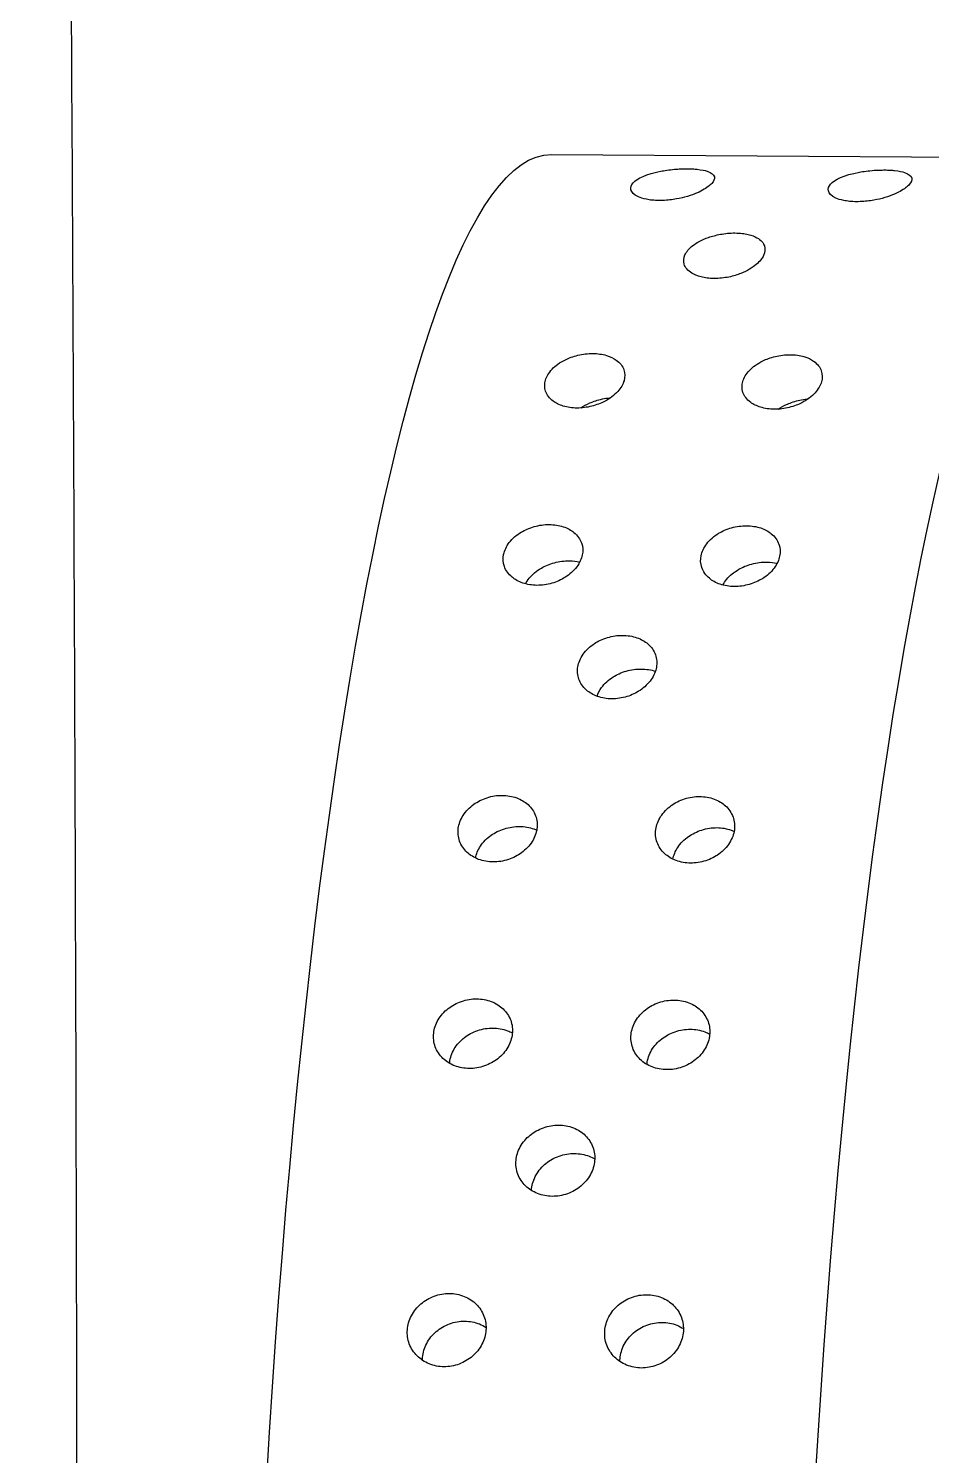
# Model space of a CAD drawing. Extents: x 528 to 612, y 788 to 934.
# Drawn here: x 552.296 to 553.133, y 847.663 to 848.988 of the extents above; entities that cross this region are included whole.
import ezdxf

# ---------------------------------------------------------------- set-up
doc = ezdxf.new("R2010")
doc.units = 0
doc.header["$MEASUREMENT"] = 0
doc.layers.add('1', color=4, linetype='Continuous')
doc.layers.add('DIM', color=3, linetype='Continuous')

# ---------------------------------------------------------------- blocks, each defined once
blk = doc.blocks.new('SUCTION')
at = {"layer": '1'}
blk.add_line((0.4816, 1.9416), (-0.0272, 1.9337), dxfattribs=at)
for centre in [(0.0017, 0.059), (0.5106, 0.0668)]:
    blk.add_ellipse(centre, major_axis=(-0.0289, 1.8748), ratio=0.145722, start_param=3.141593, end_param=6.283185, dxfattribs=at)
at = {"layer": '1', "color": 3}
for points, knots in [([(0.199, 1.8952), (0.1967, 1.8952), (0.1945, 1.8952), (0.1901, 1.8955), (0.1879, 1.8957), (0.1818, 1.8966), (0.1782, 1.8973), (0.1679, 1.9), (0.1626, 1.9022), (0.1544, 1.9066), (0.1517, 1.9087), (0.1463, 1.9147), (0.1458, 1.919), (0.1562, 1.9226), (0.1592, 1.9234), (0.1646, 1.924), (0.166, 1.9241), (0.1691, 1.9243), (0.1708, 1.9244), (0.174, 1.9244), (0.1758, 1.9244), (0.1792, 1.9243), (0.1809, 1.9243), (0.1876, 1.9238), (0.1925, 1.9232), (0.2109, 1.92), (0.2192, 1.9159), (0.2246, 1.9099), (0.2255, 1.9077), (0.2245, 1.9032), (0.2226, 1.9008), (0.2163, 1.8979), (0.2139, 1.8971), (0.2091, 1.8961), (0.2073, 1.8958), (0.2034, 1.8954), (0.2013, 1.8952), (0.199, 1.8952)], [0, 0, 0, 0, 0.0069049, 0.0069049, 0.0138098, 0.0138098, 0.0276196, 0.0276196, 0.0621946, 0.0621946, 0.0967696, 0.0967696, 0.172591, 0.172591, 0.1905104, 0.1905104, 0.1954315, 0.1954315, 0.2003527, 0.2003527, 0.2052739, 0.2052739, 0.2101951, 0.2101951, 0.2281145, 0.2281145, 0.3039359, 0.3039359, 0.3385109, 0.3385109, 0.3730859, 0.3730859, 0.3868957, 0.3868957, 0.3938006, 0.3938006, 0.4007055, 0.4007055, 0.4007055, 0.4007055]), ([(0.3822, 1.898), (0.3799, 1.898), (0.3776, 1.8981), (0.3732, 1.8983), (0.3711, 1.8986), (0.365, 1.8994), (0.3614, 1.9002), (0.3511, 1.9028), (0.3458, 1.905), (0.3376, 1.9094), (0.3348, 1.9116), (0.3294, 1.9176), (0.3289, 1.9219), (0.3393, 1.9255), (0.3424, 1.9262), (0.3478, 1.9268), (0.3492, 1.927), (0.3522, 1.9272), (0.3539, 1.9272), (0.3572, 1.9273), (0.3589, 1.9273), (0.3624, 1.9272), (0.3641, 1.9271), (0.3708, 1.9267), (0.3756, 1.926), (0.3941, 1.9229), (0.4024, 1.9187), (0.4077, 1.9127), (0.4087, 1.9105), (0.4076, 1.906), (0.4058, 1.9036), (0.3995, 1.9008), (0.397, 1.8999), (0.3922, 1.8989), (0.3905, 1.8986), (0.3866, 1.8982), (0.3844, 1.8981), (0.3822, 1.898)], [0, 0, 0, 0, 0.0069049, 0.0069049, 0.0138098, 0.0138098, 0.0276196, 0.0276196, 0.0621946, 0.0621946, 0.0967696, 0.0967696, 0.172591, 0.172591, 0.1905104, 0.1905104, 0.1954315, 0.1954315, 0.2003527, 0.2003527, 0.2052739, 0.2052739, 0.2101951, 0.2101951, 0.2281145, 0.2281145, 0.3039359, 0.3039359, 0.3385109, 0.3385109, 0.3730859, 0.3730859, 0.3868957, 0.3868957, 0.3938006, 0.3938006, 0.4007055, 0.4007055, 0.4007055, 0.4007055]), ([(0.3316, 1.8252), (0.3294, 1.8251), (0.3271, 1.8252), (0.3225, 1.8257), (0.3203, 1.826), (0.3139, 1.8272), (0.31, 1.8284), (0.3009, 1.8319), (0.2962, 1.8348), (0.2892, 1.8406), (0.2869, 1.8435), (0.2843, 1.8491), (0.2839, 1.8521), (0.2857, 1.8578), (0.2879, 1.8605), (0.2937, 1.8638), (0.2964, 1.8649), (0.3015, 1.8662), (0.3034, 1.8665), (0.3075, 1.867), (0.3097, 1.8672), (0.3143, 1.8673), (0.3166, 1.8672), (0.3211, 1.8668), (0.3234, 1.8665), (0.3297, 1.8654), (0.3335, 1.8644), (0.3427, 1.8613), (0.3475, 1.8587), (0.3548, 1.8532), (0.3573, 1.8502), (0.3598, 1.8447), (0.3603, 1.8417), (0.3585, 1.8357), (0.3563, 1.8328), (0.3502, 1.829), (0.3474, 1.8278), (0.3421, 1.8263), (0.3402, 1.8259), (0.3361, 1.8254), (0.3339, 1.8252), (0.3316, 1.8252)], [0, 0, 0, 0, 0.0068348, 0.0068348, 0.0136695, 0.0136695, 0.027339, 0.027339, 0.0535624, 0.0535624, 0.0797858, 0.0797858, 0.1072813, 0.1072813, 0.1347768, 0.1347768, 0.1487269, 0.1487269, 0.155702, 0.155702, 0.162677, 0.162677, 0.1696521, 0.1696521, 0.1766272, 0.1766272, 0.1905773, 0.1905773, 0.2180728, 0.2180728, 0.2455682, 0.2455682, 0.2717917, 0.2717917, 0.2980151, 0.2980151, 0.3116846, 0.3116846, 0.3185193, 0.3185193, 0.3253541, 0.3253541, 0.3253541, 0.3253541]), ([(0.2769, 1.7033), (0.2724, 1.7032), (0.2676, 1.7038), (0.2588, 1.7059), (0.2547, 1.7075), (0.2463, 1.7117), (0.2422, 1.7149), (0.236, 1.7216), (0.234, 1.7251), (0.2321, 1.7316), (0.232, 1.7351), (0.2342, 1.7418), (0.2366, 1.745), (0.2424, 1.7492), (0.2454, 1.7508), (0.251, 1.7525), (0.2531, 1.7529), (0.2573, 1.7536), (0.2596, 1.7537), (0.2641, 1.7538), (0.2665, 1.7537), (0.2711, 1.7532), (0.2734, 1.7528), (0.28, 1.7513), (0.284, 1.7498), (0.2924, 1.7458), (0.2967, 1.7428), (0.303, 1.7362), (0.305, 1.7327), (0.307, 1.7262), (0.3071, 1.7227), (0.3049, 1.7158), (0.3025, 1.7126), (0.2966, 1.7081), (0.2935, 1.7065), (0.2859, 1.7041), (0.2814, 1.7034), (0.2769, 1.7033)], [0, 0, 0, 0, 0.0136716, 0.0136716, 0.0273431, 0.0273431, 0.0484006, 0.0484006, 0.0694582, 0.0694582, 0.0910856, 0.0910856, 0.1127131, 0.1127131, 0.1264894, 0.1264894, 0.1333775, 0.1333775, 0.1402657, 0.1402657, 0.1471538, 0.1471538, 0.154042, 0.154042, 0.1678183, 0.1678183, 0.1894457, 0.1894457, 0.2110732, 0.2110732, 0.2321307, 0.2321307, 0.2531882, 0.2531882, 0.2668598, 0.2668598, 0.2805313, 0.2805313, 0.2805313, 0.2805313]), ([(0.4601, 1.7061), (0.4556, 1.7061), (0.4508, 1.7066), (0.4419, 1.7088), (0.4378, 1.7103), (0.4295, 1.7145), (0.4253, 1.7177), (0.4191, 1.7244), (0.4172, 1.7279), (0.4152, 1.7344), (0.4151, 1.738), (0.4174, 1.7446), (0.4197, 1.7478), (0.4255, 1.752), (0.4286, 1.7536), (0.4342, 1.7553), (0.4362, 1.7557), (0.4405, 1.7564), (0.4427, 1.7566), (0.4473, 1.7566), (0.4496, 1.7565), (0.4542, 1.756), (0.4565, 1.7556), (0.4632, 1.7541), (0.4672, 1.7526), (0.4756, 1.7487), (0.4798, 1.7456), (0.4861, 1.739), (0.4882, 1.7355), (0.4901, 1.729), (0.4902, 1.7255), (0.488, 1.7187), (0.4857, 1.7154), (0.4798, 1.711), (0.4766, 1.7093), (0.469, 1.7069), (0.4646, 1.7062), (0.4601, 1.7061)], [0, 0, 0, 0, 0.0136716, 0.0136716, 0.0273431, 0.0273431, 0.0484006, 0.0484006, 0.0694582, 0.0694582, 0.0910856, 0.0910856, 0.1127131, 0.1127131, 0.1264894, 0.1264894, 0.1333775, 0.1333775, 0.1402657, 0.1402657, 0.1471538, 0.1471538, 0.154042, 0.154042, 0.1678183, 0.1678183, 0.1894457, 0.1894457, 0.2110732, 0.2110732, 0.2321307, 0.2321307, 0.2531882, 0.2531882, 0.2668598, 0.2668598, 0.2805313, 0.2805313, 0.2805313, 0.2805313]), ([(0.2734, 1.7034), (0.2709, 1.705), (0.268, 1.7066), (0.2616, 1.7093), (0.2577, 1.7106), (0.2511, 1.712), (0.2489, 1.7123), (0.2462, 1.7126), (0.2459, 1.7126), (0.2456, 1.7126)], [0.10627562, 0.10627562, 0.10627562, 0.10627562, 0.12011122, 0.12011122, 0.13392931, 0.13392931, 0.14083836, 0.14083836, 0.14184706, 0.14184706, 0.14184706, 0.14184706]), ([(0.4565, 1.7062), (0.454, 1.7079), (0.4512, 1.7094), (0.4448, 1.7121), (0.4408, 1.7134), (0.4343, 1.7148), (0.432, 1.7151), (0.4294, 1.7154), (0.429, 1.7154), (0.4287, 1.7155)], [0.10627562, 0.10627562, 0.10627562, 0.10627562, 0.12011122, 0.12011122, 0.13392931, 0.13392931, 0.14083836, 0.14083836, 0.14184706, 0.14184706, 0.14184706, 0.14184706]), ([(0.3157, 1.5391), (0.3111, 1.539), (0.3063, 1.5397), (0.2972, 1.5422), (0.293, 1.5441), (0.2852, 1.5488), (0.2814, 1.5522), (0.2758, 1.5595), (0.2741, 1.5633), (0.2726, 1.5705), (0.2727, 1.5744), (0.2752, 1.5817), (0.2776, 1.5851), (0.2834, 1.5899), (0.2867, 1.5919), (0.2946, 1.5946), (0.2992, 1.5953), (0.3083, 1.5955), (0.3132, 1.5949), (0.3222, 1.5924), (0.3264, 1.5906), (0.3342, 1.586), (0.3381, 1.5827), (0.3437, 1.5755), (0.3455, 1.5716), (0.347, 1.5645), (0.3469, 1.5606), (0.3444, 1.5532), (0.342, 1.5497), (0.3362, 1.5448), (0.3328, 1.5427), (0.3248, 1.54), (0.3202, 1.5392), (0.3157, 1.5391)], [0, 0, 0, 0, 0.0137254, 0.0137254, 0.0274508, 0.0274508, 0.0453851, 0.0453851, 0.0633195, 0.0633195, 0.0815469, 0.0815469, 0.0997743, 0.0997743, 0.1135448, 0.1135448, 0.1273153, 0.1273153, 0.1410857, 0.1410857, 0.1548562, 0.1548562, 0.1730836, 0.1730836, 0.191311, 0.191311, 0.2092454, 0.2092454, 0.2271798, 0.2271798, 0.2409052, 0.2409052, 0.2546305, 0.2546305, 0.2546305, 0.2546305]), ([(0.4988, 1.5419), (0.4943, 1.5419), (0.4894, 1.5425), (0.4803, 1.545), (0.4761, 1.5469), (0.4683, 1.5517), (0.4645, 1.5551), (0.459, 1.5623), (0.4572, 1.5662), (0.4557, 1.5733), (0.4558, 1.5772), (0.4583, 1.5845), (0.4607, 1.5879), (0.4665, 1.5928), (0.4699, 1.5947), (0.4778, 1.5974), (0.4823, 1.5982), (0.4914, 1.5983), (0.4963, 1.5977), (0.5053, 1.5953), (0.5095, 1.5934), (0.5174, 1.5888), (0.5212, 1.5855), (0.5269, 1.5783), (0.5286, 1.5745), (0.5302, 1.5673), (0.5301, 1.5634), (0.5276, 1.556), (0.5252, 1.5526), (0.5193, 1.5476), (0.5159, 1.5456), (0.5079, 1.5428), (0.5033, 1.542), (0.4988, 1.5419)], [0, 0, 0, 0, 0.0137254, 0.0137254, 0.0274508, 0.0274508, 0.0453851, 0.0453851, 0.0633195, 0.0633195, 0.0815469, 0.0815469, 0.0997743, 0.0997743, 0.1135448, 0.1135448, 0.1273153, 0.1273153, 0.1410857, 0.1410857, 0.1548562, 0.1548562, 0.1730836, 0.1730836, 0.191311, 0.191311, 0.2092454, 0.2092454, 0.2271798, 0.2271798, 0.2409052, 0.2409052, 0.2546305, 0.2546305, 0.2546305, 0.2546305]), ([(0.5094, 1.5434), (0.5085, 1.5451), (0.5073, 1.5469), (0.503, 1.5521), (0.4991, 1.5554), (0.4911, 1.5598), (0.4869, 1.5615), (0.4779, 1.5639), (0.4731, 1.5645), (0.4652, 1.5643), (0.4619, 1.5639), (0.4588, 1.5632)], [0.07459591, 0.07459591, 0.07459591, 0.07459591, 0.08376941, 0.08376941, 0.10280122, 0.10280122, 0.11656798, 0.11656798, 0.13033474, 0.13033474, 0.14038295, 0.14038295, 0.14038295, 0.14038295]), ([(0.3262, 1.5406), (0.3253, 1.5423), (0.3242, 1.5441), (0.3199, 1.5493), (0.3159, 1.5525), (0.3079, 1.557), (0.3038, 1.5587), (0.2948, 1.561), (0.2899, 1.5616), (0.2821, 1.5615), (0.2788, 1.5611), (0.2757, 1.5604)], [0.07459591, 0.07459591, 0.07459591, 0.07459591, 0.08376941, 0.08376941, 0.10280122, 0.10280122, 0.11656798, 0.11656798, 0.13033474, 0.13033474, 0.14038295, 0.14038295, 0.14038295, 0.14038295]), ([(0.4303, 1.4359), (0.4258, 1.4359), (0.4209, 1.4365), (0.4117, 1.4392), (0.4075, 1.4413), (0.3999, 1.4463), (0.3962, 1.4498), (0.3909, 1.4572), (0.3893, 1.4612), (0.388, 1.4687), (0.3882, 1.4727), (0.3908, 1.4803), (0.3932, 1.4838), (0.399, 1.4889), (0.4025, 1.491), (0.4106, 1.4939), (0.4152, 1.4947), (0.4243, 1.4948), (0.4292, 1.4942), (0.4383, 1.4915), (0.4426, 1.4896), (0.4502, 1.4847), (0.4539, 1.4813), (0.4592, 1.4738), (0.4609, 1.4698), (0.4622, 1.4624), (0.462, 1.4583), (0.4594, 1.4507), (0.457, 1.4472), (0.4512, 1.4419), (0.4476, 1.4398), (0.4395, 1.4368), (0.4348, 1.436), (0.4303, 1.4359)], [0, 0, 0, 0, 0.0137586, 0.0137586, 0.0275172, 0.0275172, 0.044295, 0.044295, 0.0610729, 0.0610729, 0.0780627, 0.0780627, 0.0950526, 0.0950526, 0.108841, 0.108841, 0.1226293, 0.1226293, 0.1364177, 0.1364177, 0.1502061, 0.1502061, 0.167196, 0.167196, 0.1841858, 0.1841858, 0.2009637, 0.2009637, 0.2177415, 0.2177415, 0.2315001, 0.2315001, 0.2452587, 0.2452587, 0.2452587, 0.2452587]), ([(0.444, 1.4385), (0.4431, 1.4412), (0.4416, 1.4439), (0.437, 1.4502), (0.4332, 1.4536), (0.4255, 1.4583), (0.4213, 1.4603), (0.4122, 1.4628), (0.4073, 1.4634), (0.3982, 1.4633), (0.3936, 1.4625), (0.3896, 1.4611)], [0.06697775, 0.06697775, 0.06697775, 0.06697775, 0.07946388, 0.07946388, 0.09696122, 0.09696122, 0.11074218, 0.11074218, 0.12452314, 0.12452314, 0.13823061, 0.13823061, 0.13823061, 0.13823061]), ([(0.3587, 1.2828), (0.3541, 1.2827), (0.3492, 1.2834), (0.34, 1.2863), (0.3357, 1.2885), (0.3283, 1.2938), (0.3248, 1.2974), (0.3199, 1.3052), (0.3183, 1.3093), (0.3172, 1.3171), (0.3175, 1.3213), (0.3203, 1.3291), (0.3227, 1.3328), (0.3285, 1.3382), (0.3321, 1.3405), (0.3404, 1.3436), (0.3451, 1.3444), (0.3542, 1.3446), (0.3591, 1.3439), (0.3683, 1.341), (0.3726, 1.3389), (0.3801, 1.3336), (0.3835, 1.3301), (0.3886, 1.3224), (0.3901, 1.3182), (0.3913, 1.3104), (0.391, 1.3062), (0.3882, 1.2984), (0.3858, 1.2947), (0.3799, 1.2892), (0.3763, 1.2869), (0.3679, 1.2837), (0.3632, 1.2829), (0.3587, 1.2828)], [0, 0, 0, 0, 0.0137992, 0.0137992, 0.0275983, 0.0275983, 0.0432499, 0.0432499, 0.0589015, 0.0589015, 0.0746941, 0.0746941, 0.0904868, 0.0904868, 0.1043038, 0.1043038, 0.1181207, 0.1181207, 0.1319377, 0.1319377, 0.1457547, 0.1457547, 0.1615473, 0.1615473, 0.17734, 0.17734, 0.1929915, 0.1929915, 0.2086431, 0.2086431, 0.2224423, 0.2224423, 0.2362415, 0.2362415, 0.2362415, 0.2362415]), ([(0.5418, 1.2856), (0.5373, 1.2855), (0.5323, 1.2862), (0.5231, 1.2892), (0.5189, 1.2914), (0.5114, 1.2967), (0.508, 1.3002), (0.503, 1.308), (0.5015, 1.3121), (0.5003, 1.3199), (0.5007, 1.3242), (0.5034, 1.332), (0.5058, 1.3356), (0.5117, 1.341), (0.5153, 1.3433), (0.5236, 1.3464), (0.5282, 1.3472), (0.5374, 1.3474), (0.5423, 1.3467), (0.5515, 1.3438), (0.5558, 1.3417), (0.5632, 1.3365), (0.5667, 1.3329), (0.5717, 1.3252), (0.5733, 1.3211), (0.5744, 1.3133), (0.5741, 1.3091), (0.5714, 1.3012), (0.5689, 1.2976), (0.5631, 1.292), (0.5594, 1.2897), (0.5511, 1.2865), (0.5464, 1.2857), (0.5418, 1.2856)], [0, 0, 0, 0, 0.0137992, 0.0137992, 0.0275983, 0.0275983, 0.0432499, 0.0432499, 0.0589015, 0.0589015, 0.0746941, 0.0746941, 0.0904868, 0.0904868, 0.1043038, 0.1043038, 0.1181207, 0.1181207, 0.1319377, 0.1319377, 0.1457547, 0.1457547, 0.1615473, 0.1615473, 0.17734, 0.17734, 0.1929915, 0.1929915, 0.2086431, 0.2086431, 0.2224423, 0.2224423, 0.2362415, 0.2362415, 0.2362415, 0.2362415]), ([(0.375, 1.2866), (0.3743, 1.2902), (0.3728, 1.294), (0.3679, 1.3013), (0.3643, 1.3048), (0.3568, 1.3099), (0.3526, 1.312), (0.3434, 1.3148), (0.3385, 1.3155), (0.3294, 1.3154), (0.3247, 1.3145), (0.3197, 1.3127), (0.3188, 1.3123), (0.318, 1.3119)], [0.06062855, 0.06062855, 0.06062855, 0.06062855, 0.07544879, 0.07544879, 0.09151617, 0.09151617, 0.10532637, 0.10532637, 0.11913657, 0.11913657, 0.13294677, 0.13294677, 0.13590198, 0.13590198, 0.13590198, 0.13590198]), ([(0.5581, 1.2894), (0.5574, 1.293), (0.5559, 1.2968), (0.551, 1.3041), (0.5475, 1.3076), (0.54, 1.3127), (0.5357, 1.3149), (0.5265, 1.3177), (0.5216, 1.3183), (0.5125, 1.3182), (0.5078, 1.3174), (0.5028, 1.3155), (0.502, 1.3151), (0.5011, 1.3148)], [0.06062855, 0.06062855, 0.06062855, 0.06062855, 0.07544879, 0.07544879, 0.09151617, 0.09151617, 0.10532637, 0.10532637, 0.11913657, 0.11913657, 0.13294677, 0.13294677, 0.13590198, 0.13590198, 0.13590198, 0.13590198]), ([(0.3826, 1.0913), (0.378, 1.0912), (0.3731, 1.0919), (0.3638, 1.095), (0.3595, 1.0974), (0.3523, 1.103), (0.349, 1.1067), (0.3443, 1.1147), (0.3429, 1.119), (0.342, 1.1272), (0.3424, 1.1315), (0.3453, 1.1396), (0.3477, 1.1434), (0.3536, 1.1491), (0.3573, 1.1515), (0.3658, 1.1549), (0.3706, 1.1558), (0.3797, 1.1559), (0.3846, 1.1552), (0.3939, 1.1521), (0.3982, 1.1498), (0.4054, 1.1443), (0.4087, 1.1406), (0.4135, 1.1326), (0.4149, 1.1283), (0.4158, 1.1202), (0.4154, 1.1158), (0.4126, 1.1077), (0.4101, 1.1039), (0.4042, 1.0981), (0.4004, 1.0956), (0.3919, 1.0922), (0.3871, 1.0913), (0.3826, 1.0913)], [0, 0, 0, 0, 0.0138375, 0.0138375, 0.027675, 0.027675, 0.0424425, 0.0424425, 0.0572099, 0.0572099, 0.0720648, 0.0720648, 0.0869196, 0.0869196, 0.1007671, 0.1007671, 0.1146145, 0.1146145, 0.128462, 0.128462, 0.1423095, 0.1423095, 0.1571643, 0.1571643, 0.1720192, 0.1720192, 0.1867866, 0.1867866, 0.201554, 0.201554, 0.2153916, 0.2153916, 0.2292291, 0.2292291, 0.2292291, 0.2292291]), ([(0.5657, 1.0941), (0.5612, 1.094), (0.5562, 1.0948), (0.547, 1.0979), (0.5427, 1.1002), (0.5355, 1.1058), (0.5322, 1.1095), (0.5275, 1.1175), (0.5261, 1.1219), (0.5251, 1.13), (0.5255, 1.1344), (0.5284, 1.1425), (0.5309, 1.1462), (0.5368, 1.1519), (0.5405, 1.1544), (0.549, 1.1577), (0.5537, 1.1586), (0.5628, 1.1587), (0.5678, 1.158), (0.577, 1.1549), (0.5813, 1.1526), (0.5885, 1.1471), (0.5919, 1.1434), (0.5966, 1.1355), (0.598, 1.1311), (0.599, 1.123), (0.5986, 1.1186), (0.5957, 1.1105), (0.5932, 1.1067), (0.5873, 1.1009), (0.5836, 1.0984), (0.575, 1.095), (0.5703, 1.0942), (0.5657, 1.0941)], [0, 0, 0, 0, 0.0138375, 0.0138375, 0.027675, 0.027675, 0.0424425, 0.0424425, 0.0572099, 0.0572099, 0.0720648, 0.0720648, 0.0869196, 0.0869196, 0.1007671, 0.1007671, 0.1146145, 0.1146145, 0.128462, 0.128462, 0.1423095, 0.1423095, 0.1571643, 0.1571643, 0.1720192, 0.1720192, 0.1867866, 0.1867866, 0.201554, 0.201554, 0.2153916, 0.2153916, 0.2292291, 0.2292291, 0.2292291, 0.2292291]), ([(0.4008, 1.0962), (0.4008, 1.0965), (0.4008, 1.0969), (0.4003, 1.1013), (0.3988, 1.1056), (0.394, 1.1135), (0.3907, 1.1171), (0.3834, 1.1226), (0.3791, 1.1249), (0.3699, 1.1279), (0.3649, 1.1287), (0.3558, 1.1285), (0.3511, 1.1277), (0.3453, 1.1254), (0.3438, 1.1247), (0.3424, 1.1239)], [0.05617633, 0.05617633, 0.05617633, 0.05617633, 0.05742541, 0.05742541, 0.07240619, 0.07240619, 0.08738697, 0.08738697, 0.10123039, 0.10123039, 0.11507381, 0.11507381, 0.12891724, 0.12891724, 0.13403982, 0.13403982, 0.13403982, 0.13403982]), ([(0.584, 1.099), (0.584, 1.0994), (0.5839, 1.0997), (0.5834, 1.1041), (0.5819, 1.1084), (0.5772, 1.1163), (0.5738, 1.12), (0.5666, 1.1254), (0.5623, 1.1277), (0.553, 1.1308), (0.5481, 1.1315), (0.539, 1.1314), (0.5342, 1.1305), (0.5284, 1.1282), (0.5269, 1.1275), (0.5255, 1.1267)], [0.05617633, 0.05617633, 0.05617633, 0.05617633, 0.05742541, 0.05742541, 0.07240619, 0.07240619, 0.08738697, 0.08738697, 0.10123039, 0.10123039, 0.11507381, 0.11507381, 0.12891724, 0.12891724, 0.13403982, 0.13403982, 0.13403982, 0.13403982]), ([(0.49, 0.9747), (0.4854, 0.9746), (0.4805, 0.9754), (0.4712, 0.9786), (0.4669, 0.981), (0.4598, 0.9868), (0.4566, 0.9905), (0.452, 0.9987), (0.4507, 1.0031), (0.4498, 1.0114), (0.4503, 1.0159), (0.4532, 1.0241), (0.4557, 1.0279), (0.4616, 1.0338), (0.4654, 1.0364), (0.474, 1.0398), (0.4788, 1.0407), (0.4879, 1.0409), (0.4929, 1.0401), (0.5021, 1.0369), (0.5064, 1.0345), (0.5135, 1.0288), (0.5168, 1.0251), (0.5214, 1.017), (0.5228, 1.0126), (0.5236, 1.0043), (0.5231, 0.9998), (0.5202, 0.9915), (0.5177, 0.9877), (0.5117, 0.9817), (0.5079, 0.9792), (0.4993, 0.9757), (0.4945, 0.9748), (0.49, 0.9747)], [0, 0, 0, 0, 0.0138548, 0.0138548, 0.0277096, 0.0277096, 0.0421225, 0.0421225, 0.0565354, 0.0565354, 0.0710126, 0.0710126, 0.0854897, 0.0854897, 0.0993515, 0.0993515, 0.1132132, 0.1132132, 0.127075, 0.127075, 0.1409367, 0.1409367, 0.1554139, 0.1554139, 0.169891, 0.169891, 0.1843039, 0.1843039, 0.1987169, 0.1987169, 0.2125717, 0.2125717, 0.2264264, 0.2264264, 0.2264264, 0.2264264]), ([(0.509, 0.9802), (0.509, 0.9808), (0.509, 0.9814), (0.5085, 0.9862), (0.5071, 0.9906), (0.5024, 0.9987), (0.4992, 1.0024), (0.492, 1.0081), (0.4877, 1.0105), (0.4785, 1.0136), (0.4735, 1.0144), (0.4644, 1.0142), (0.4596, 1.0133), (0.4535, 1.0109), (0.4518, 1.01), (0.4501, 1.009)], [0.05447947, 0.05447947, 0.05447947, 0.05447947, 0.05665874, 0.05665874, 0.07120955, 0.07120955, 0.08576037, 0.08576037, 0.09961959, 0.09961959, 0.11347881, 0.11347881, 0.12733802, 0.12733802, 0.13333396, 0.13333396, 0.13333396, 0.13333396]), ([(0.4086, 0.8146), (0.4041, 0.8146), (0.3991, 0.8154), (0.3899, 0.8187), (0.3856, 0.8212), (0.3786, 0.8272), (0.3755, 0.831), (0.3711, 0.8394), (0.3698, 0.8439), (0.3691, 0.8524), (0.3696, 0.857), (0.3727, 0.8655), (0.3752, 0.8693), (0.3812, 0.8754), (0.385, 0.8781), (0.3937, 0.8816), (0.3985, 0.8825), (0.4076, 0.8827), (0.4126, 0.8819), (0.4218, 0.8786), (0.4261, 0.8761), (0.4331, 0.8702), (0.4363, 0.8664), (0.4407, 0.8581), (0.442, 0.8536), (0.4427, 0.845), (0.4422, 0.8404), (0.4391, 0.832), (0.4366, 0.8281), (0.4306, 0.8219), (0.4267, 0.8193), (0.418, 0.8157), (0.4132, 0.8147), (0.4086, 0.8146)], [0, 0, 0, 0, 0.0138713, 0.0138713, 0.0277426, 0.0277426, 0.0418409, 0.0418409, 0.0559392, 0.0559392, 0.0700768, 0.0700768, 0.0842144, 0.0842144, 0.0980898, 0.0980898, 0.1119652, 0.1119652, 0.1258405, 0.1258405, 0.1397159, 0.1397159, 0.1538535, 0.1538535, 0.1679911, 0.1679911, 0.1820894, 0.1820894, 0.1961877, 0.1961877, 0.210059, 0.210059, 0.2239303, 0.2239303, 0.2239303, 0.2239303]), ([(0.5918, 0.8175), (0.5872, 0.8174), (0.5823, 0.8182), (0.573, 0.8215), (0.5688, 0.8241), (0.5618, 0.83), (0.5586, 0.8338), (0.5542, 0.8422), (0.5529, 0.8467), (0.5522, 0.8553), (0.5528, 0.8598), (0.5558, 0.8683), (0.5583, 0.8721), (0.5643, 0.8782), (0.5681, 0.8809), (0.5768, 0.8844), (0.5816, 0.8854), (0.5908, 0.8855), (0.5957, 0.8847), (0.6049, 0.8814), (0.6092, 0.8789), (0.6162, 0.873), (0.6194, 0.8693), (0.6238, 0.8609), (0.6251, 0.8564), (0.6259, 0.8479), (0.6253, 0.8433), (0.6223, 0.8348), (0.6197, 0.8309), (0.6137, 0.8248), (0.6099, 0.8221), (0.6012, 0.8185), (0.5964, 0.8175), (0.5918, 0.8175)], [0, 0, 0, 0, 0.0138713, 0.0138713, 0.0277426, 0.0277426, 0.0418409, 0.0418409, 0.0559392, 0.0559392, 0.0700768, 0.0700768, 0.0842144, 0.0842144, 0.0980898, 0.0980898, 0.1119652, 0.1119652, 0.1258405, 0.1258405, 0.1397159, 0.1397159, 0.1538535, 0.1538535, 0.1679911, 0.1679911, 0.1820894, 0.1820894, 0.1961877, 0.1961877, 0.210059, 0.210059, 0.2239303, 0.2239303, 0.2239303, 0.2239303]), ([(0.4285, 0.8208), (0.4285, 0.8217), (0.4285, 0.8226), (0.428, 0.8278), (0.4267, 0.8323), (0.4223, 0.8407), (0.4191, 0.8444), (0.4121, 0.8503), (0.4078, 0.8528), (0.3986, 0.8561), (0.3936, 0.8568), (0.3845, 0.8567), (0.3797, 0.8558), (0.3732, 0.8531), (0.3712, 0.852), (0.3693, 0.8508)], [0.05294318, 0.05294318, 0.05294318, 0.05294318, 0.055987, 0.055987, 0.07015487, 0.07015487, 0.08432275, 0.08432275, 0.0981971, 0.0981971, 0.11207146, 0.11207146, 0.12594581, 0.12594581, 0.1327949, 0.1327949, 0.1327949, 0.1327949]), ([(0.6117, 0.8236), (0.6117, 0.8245), (0.6116, 0.8255), (0.6112, 0.8306), (0.6099, 0.8352), (0.6054, 0.8435), (0.6023, 0.8473), (0.5952, 0.8531), (0.5909, 0.8556), (0.5817, 0.8589), (0.5768, 0.8597), (0.5676, 0.8595), (0.5628, 0.8586), (0.5563, 0.856), (0.5543, 0.8549), (0.5525, 0.8536)], [0.05294318, 0.05294318, 0.05294318, 0.05294318, 0.055987, 0.055987, 0.07015487, 0.07015487, 0.08432275, 0.08432275, 0.0981971, 0.0981971, 0.11207146, 0.11207146, 0.12594581, 0.12594581, 0.1327949, 0.1327949, 0.1327949, 0.1327949])]:
    blk.add_open_spline(points, degree=3, knots=knots, dxfattribs=at)
blk = doc.blocks.new('2018 FLASH')
at = {"layer": '1', "linetype": 'Continuous', "lineweight": 25}
blk.add_open_spline([(24.331, 36.84), (24.3316, 36.8742), (24.3327, 36.9425), (24.3344, 37.0451), (24.3361, 37.1478), (24.3377, 37.2505), (24.3393, 37.3533), (24.3409, 37.4562), (24.3424, 37.5591), (24.3439, 37.6621), (24.3454, 37.7652), (24.3468, 37.8683), (24.3482, 37.9715), (24.3496, 38.0748), (24.3533, 38.3662), (24.3589, 38.8467), (24.3653, 39.5169), (24.3702, 40.1878), (24.3738, 40.8589), (24.3759, 41.5306), (24.3766, 42.2026), (24.3759, 42.8749), (24.3738, 43.5478), (24.3703, 44.2208), (24.3654, 44.8947), (24.359, 45.5683), (24.353, 46.0811), (24.3484, 46.4329), (24.3458, 46.6247), (24.3431, 46.8162), (24.3403, 47.0075), (24.3373, 47.1986), (24.3342, 47.3894), (24.3321, 47.5165), (24.331, 47.58)], degree=3, knots=[0, 0, 0, 0, 0.009665, 0.019329, 0.028993, 0.038656, 0.048319, 0.057982, 0.067644, 0.077307, 0.08697, 0.096633, 0.106297, 0.115961, 0.125626, 0.18807, 0.250516, 0.312744, 0.374973, 0.43713, 0.499289, 0.561519, 0.623751, 0.686199, 0.74865, 0.811467, 0.874288, 0.892248, 0.910207, 0.928164, 0.946121, 0.964079, 0.982038, 1, 1, 1, 1], dxfattribs=at)
at = {"layer": 'DIM', "xscale": -1, "rotation": 0.5354563575582905}
blk.add_blockref('SUCTION', (25.3159, 42.0148), dxfattribs=at)

msp = doc.modelspace()

# ---------------------------------------------------------------- block references
at = {"layer": '1'}
msp.add_blockref('2018 FLASH', (527.9647, 804.9191), dxfattribs=at)

doc.saveas('drawing.dxf')
